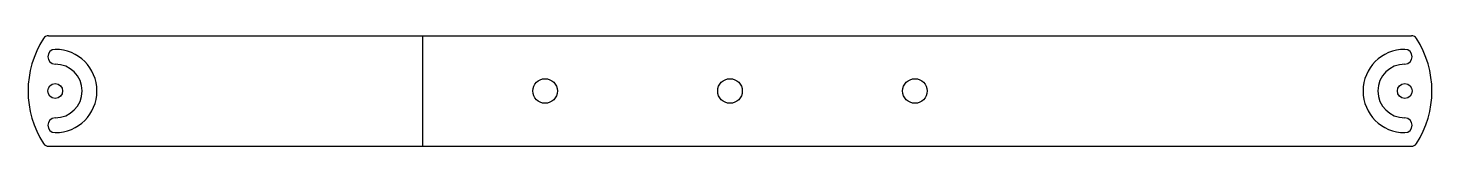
# Model space of a CAD drawing. Header units: millimetres. Extents: x -160 to 410, y 126 to 171.
import ezdxf
from ezdxf.lldxf.tags import DXFTag

# ---------------------------------------------------------------- set-up
doc = ezdxf.new("R2010")
doc.units = ezdxf.units.MM
doc.layers.add('DV1_0', color=7, linetype='Continuous')
tags = doc.linetypes.add('CENTER2', pattern=[28.575, 19.05, -3.175, 3.175, -3.175]).pattern_tags.tags
tags[10:11] = [DXFTag(74, 4), DXFTag(75, 0), DXFTag(340, '0'), DXFTag(46, 0.0), DXFTag(50, 0.0), DXFTag(44, 0.0), DXFTag(45, 0.0)]
tags[8:9] = [DXFTag(74, 4), DXFTag(75, 0), DXFTag(340, '0'), DXFTag(46, 0.0), DXFTag(50, 0.0), DXFTag(44, 0.0), DXFTag(45, 0.0)]
tags[6:7] = [DXFTag(74, 4), DXFTag(75, 0), DXFTag(340, '0'), DXFTag(46, 0.0), DXFTag(50, 0.0), DXFTag(44, 0.0), DXFTag(45, 0.0)]
tags[4:5] = [DXFTag(74, 4), DXFTag(75, 0), DXFTag(340, '0'), DXFTag(46, 0.0), DXFTag(50, 0.0), DXFTag(44, 0.0), DXFTag(45, 0.0)]

msp = doc.modelspace()

# ---------------------------------------------------------------- linework, layer by layer
at = {"layer": 'DV1_0', "color": 7, "linetype": 'Continuous'}
for p, q in [((-151.38, 171.05), (0.29, 171.05)), ((0.29, 171.05), (25, 171.05)), ((0.29, 171.05), (0.29, 171.05)), ((25, 171.05), (225, 171.05)), ((25, 171.05), (25, 171.05)), ((225, 171.05), (249.7, 171.05)), ((225, 171.05), (225, 171.05)), ((249.71, 171.05), (249.7, 171.05)), ((249.71, 171.05), (401.38, 171.05)), ((-153.47, 127.18), (-153.47, 127.18)), ((-151.38, 126.05), (0.29, 126.05)), ((0.29, 126.05), (25, 126.05)), ((0.29, 126.05), (0.29, 126.05)), ((25, 126.05), (225, 126.05)), ((25, 126.05), (25, 126.05)), ((225, 126.05), (249.7, 126.05)), ((225, 126.05), (225, 126.05)), ((249.7, 126.05), (249.71, 126.05)), ((249.71, 126.05), (401.38, 126.05)), ((403.47, 127.18), (403.47, 127.18))]:
    msp.add_line(p, q, dxfattribs=at)
at = {"layer": 'DV1_0', "color": 7, "linetype": 'CENTER2'}
msp.add_line((0.29, 171.05), (0.29, 126.05), dxfattribs=at)
at = {"layer": 'DV1_0', "color": 7, "linetype": 'Continuous'}
for centre, radius in [((-148.71, 148.55), 3), ((50, 148.55), 5), ((125, 148.55), 5), ((200, 148.55), 5), ((398.71, 148.55), 3)]:
    msp.add_circle(centre, radius, dxfattribs=at)
for centre, radius, start, end in [((-151.38, 168.55), 2.5, 90, 147.496), ((401.38, 168.55), 2.5, 32.504, 90), ((-119.99, 148.55), 39.72, 147.496, 212.5485), ((-148.71, 162.48), 3, 90, 270), ((-148.71, 148.55), 16.93, 270, 90), ((398.71, 148.55), 16.93, 90, 270), ((398.71, 162.48), 3, 270, 90), ((369.99, 148.55), 39.72, 327.4515, 32.504), ((-148.71, 148.55), 10.93, 270, 90), ((398.71, 148.55), 10.93, 90, 270), ((-148.71, 134.62), 3, 90, 270), ((398.71, 134.62), 3, 270, 90), ((-151.38, 128.55), 2.5, 213.2039, 270), ((401.38, 128.55), 2.5, 270, 326.7961)]:
    msp.add_arc(centre, radius, start, end, dxfattribs=at)

doc.saveas('drawing.dxf')
